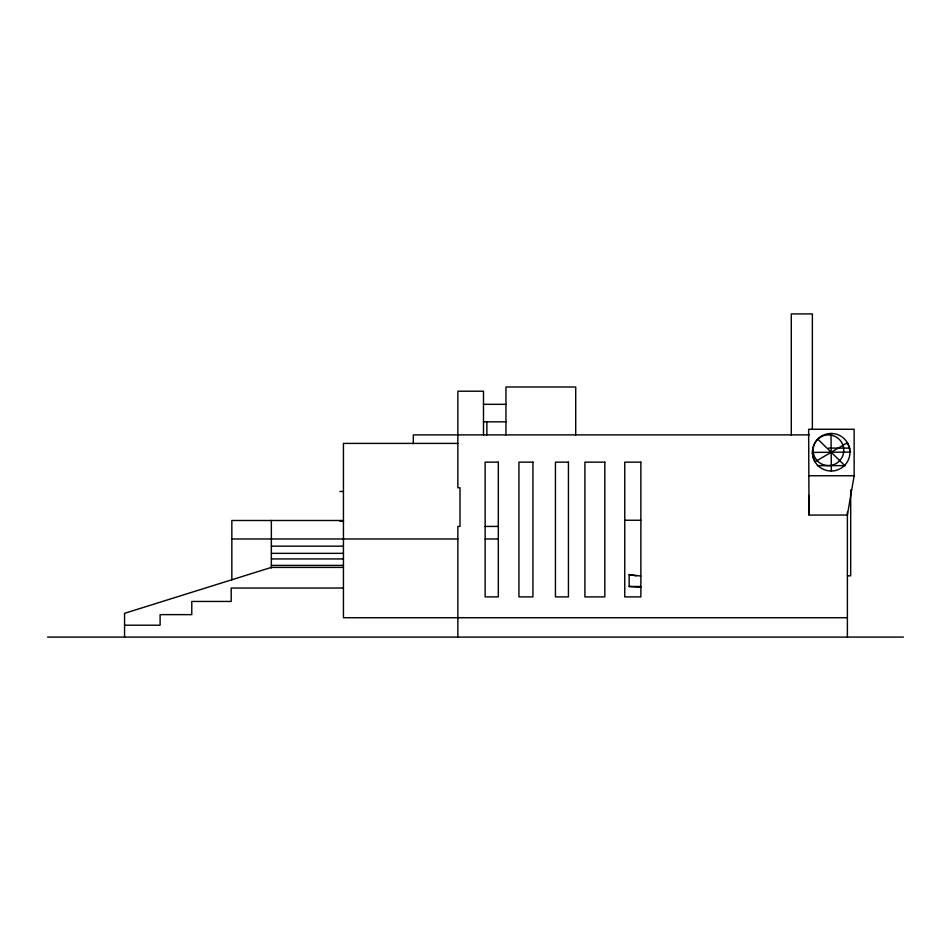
<?xml version="1.0" encoding="UTF-8"?>
<svg xmlns="http://www.w3.org/2000/svg" width="951" height="951" viewBox="0 0 951 951"><rect width="100%" height="100%" fill="white"/><g stroke="black" fill="none" stroke-linecap="round" stroke-linejoin="round"><path stroke-width="1.43" d="M854.141 475.75L847.389 515.05L809.039 515.05L808.635 429.27L854.141 429.27L854.141 475.75L808.635 475.75M483.488 404.33L505.944 404.33M483.488 421.828L505.944 421.828M809.277 434.892L413.316 434.892L413.316 443.713M457.847 443.404L343.442 443.404L343.442 617.722L847.389 617.722M828.547 448.099L849.873 448.099M817.444 465.633L845.332 465.633M339.887 491.465L343.442 491.465M808.837 495.4L809.039 515.05M624.664 520.245L640.879 520.245M343.442 520.494L231.842 520.494L231.842 579.979M339.887 521.196L343.442 521.196M485.188 526.426L498.134 526.426M231.842 538.979L457.847 538.979M485.188 538.979L498.134 538.979M271.356 546.171L343.442 546.171M271.356 553.351L343.442 553.351M271.356 558.95L343.442 558.95M271.356 565.393L343.442 565.393M343.442 567.402L271.356 567.402L124.557 613.324L124.557 637.087M847.389 575.842L850.693 575.842L850.693 489.896M640.76 576.068L629.158 574.582L629.158 586.482L640.891 586.482M343.442 588.039L231.2 588.039L231.2 601.448L191.781 601.448L191.781 614.631L160.113 614.631L160.113 625.211L124.557 625.211M47.55 637.087L903.45 637.087M629.158 586.482L640.796 587.29M629.158 574.582L636.326 575.902M817.777 439.089L844.595 465.408M831.008 433.454L831.364 471.03M847.389 512.125L847.389 637.087M812.368 428.984L812.368 313.913L791.268 313.913L791.268 434.892M575.724 434.892L575.724 386.998L505.944 386.998L505.944 434.892M486.888 422.363L486.888 434.892M483.488 434.892L483.488 391.206L457.847 391.206L457.847 487.768L460.011 487.768L460.011 526.426L457.847 526.426L457.847 637.087M271.356 520.494L271.356 568.08M847.365 442.702L815.007 461.794L813.081 457.276L812.404 452.414L849.968 452.07L849.279 447.208L847.365 442.702M498.312 462.15L485.141 462.15L485.141 596.895L498.312 596.895L498.312 462.15M532.929 462.15L518.937 462.15L518.937 596.895L532.929 596.895L532.929 462.15M568.436 462.15L555.443 462.15L555.443 596.895L568.436 596.895L568.436 462.15M604.836 462.15L584.913 462.15L584.913 596.895L604.836 596.895L604.836 462.15M640.867 462.15L624.759 462.15L624.759 596.895L640.867 596.895L640.867 462.15M832.41 435.415L828.428 434.892A15.359 15.359 0 0 0 814.008 455.493A15.359 15.359 0 0 0 838.307 462.008A15.359 15.359 0 0 0 836.107 436.949L832.41 435.415M818.026 465.657A18.782 18.782 0 0 0 849.374 456.932A18.782 18.782 0 0 0 826.157 434.143A18.782 18.782 0 0 0 818.026 465.657"/></g></svg>
